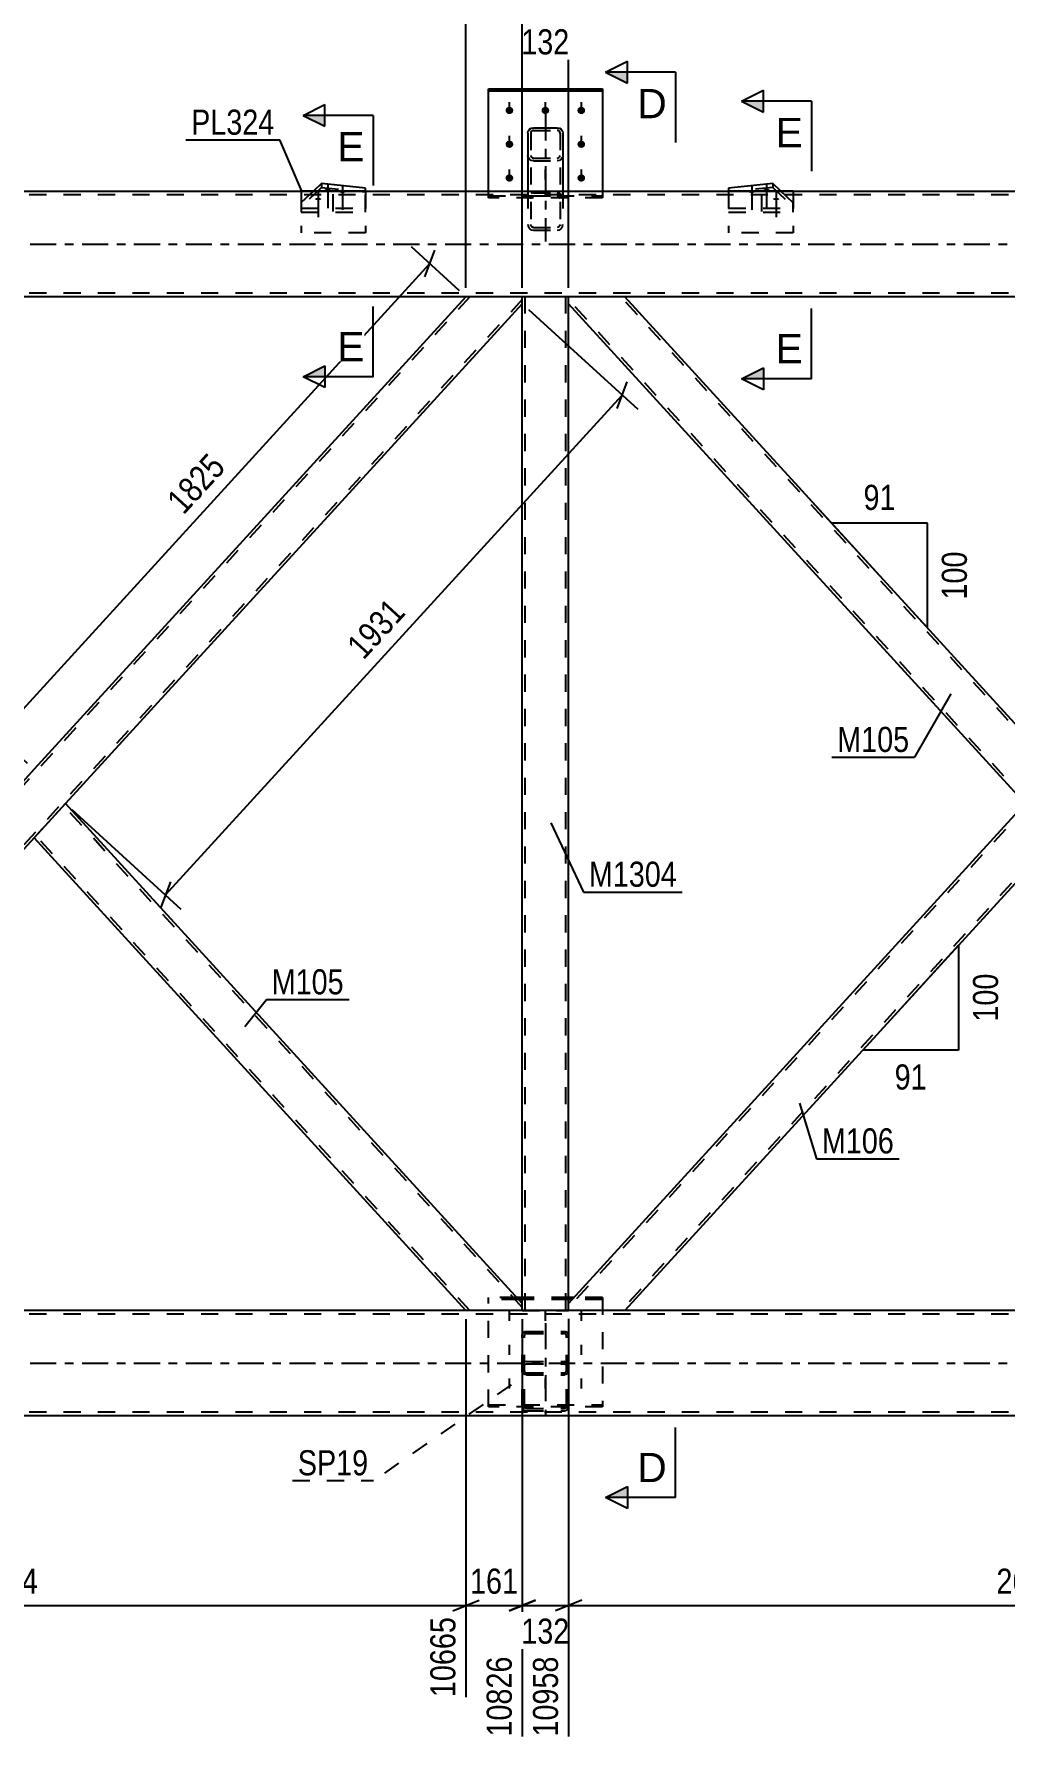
# Model space of a CAD drawing. Header units: millimetres. Extents: x 0 to 841, y 0 to 594.
# Drawn here: x 472.5 to 583.3, y 284.9 to 479.6 of the extents above; entities that cross this region are included whole.
import ezdxf

# ---------------------------------------------------------------- set-up
doc = ezdxf.new("R2010")
doc.units = ezdxf.units.MM
doc.linetypes.add('DXK_LINE_DOT2', pattern=[3.9198, 1.9599, -1.9599])
doc.linetypes.add('DXK_LINE_DOT3', pattern=[5.9187, 2.979, -0.9799, 0.9799, -0.9799])
doc.styles.add('Arial', font='ARIAL.TTF', dxfattribs={"height": 0.2})
doc.styles.add('Arial Narrow', font='ARIALN.TTF', dxfattribs={"height": 0.2})

# ---------------------------------------------------------------- blocks, each defined once
blk = doc.blocks.new('Bolt-122570250-1546 - 1510')
at = {"color": 1, "linetype": 'DXK_LINE_DOT2'}
for p, q in [((526.74, 332.92), (526.74, 334.06)), ((530.84, 332.92), (530.84, 334.06)), ((534.94, 332.92), (534.94, 334.06)), ((526.74, 329.07), (526.74, 330.21)), ((534.94, 329.07), (534.94, 330.21)), ((526.74, 325.22), (526.74, 326.35)), ((530.84, 325.22), (530.84, 326.35)), ((534.94, 325.22), (534.94, 326.35))]:
    blk.add_line(p, q, dxfattribs=at)
blk = doc.blocks.new('Bolt-122570250-1547 - 1510')
at = {"linetype": 'Continuous'}
for points in [[(554.39, 461.54), (554.31, 461.54), (554.24, 461.55), (554.17, 461.56), (554.12, 461.58), (554.07, 461.6), (554.04, 461.63), (554.03, 461.65), (554.03, 461.68), (554.04, 461.7), (554.07, 461.73), (554.12, 461.75), (554.17, 461.76), (554.24, 461.78), (554.31, 461.78), (554.39, 461.79), (554.46, 461.78), (554.53, 461.78), (554.6, 461.76), (554.65, 461.75), (554.7, 461.73), (554.73, 461.7), (554.74, 461.68), (554.74, 461.65), (554.73, 461.63), (554.7, 461.6), (554.65, 461.58), (554.6, 461.56), (554.53, 461.55), (554.46, 461.54)], [(556.08, 461.75), (556, 461.76), (555.93, 461.76), (555.87, 461.78), (555.81, 461.79), (555.77, 461.81), (555.73, 461.84), (555.72, 461.86), (555.72, 461.89), (555.73, 461.91), (555.77, 461.94), (555.81, 461.96), (555.87, 461.98), (555.93, 461.99), (556, 462), (556.08, 462), (556.15, 462), (556.22, 461.99), (556.29, 461.98), (556.34, 461.96), (556.39, 461.94), (556.42, 461.91), (556.44, 461.89), (556.44, 461.86), (556.42, 461.84), (556.39, 461.81), (556.34, 461.79), (556.29, 461.78), (556.22, 461.76), (556.15, 461.76)], [(557.17, 460.72), (557.1, 460.73), (557.03, 460.73), (556.96, 460.75), (556.91, 460.76), (556.86, 460.79), (556.83, 460.81), (556.82, 460.83), (556.82, 460.86), (556.83, 460.89), (556.86, 460.91), (556.91, 460.93), (556.96, 460.95), (557.03, 460.96), (557.1, 460.97), (557.17, 460.97), (557.25, 460.97), (557.32, 460.96), (557.39, 460.95), (557.44, 460.93), (557.49, 460.91), (557.52, 460.89), (557.53, 460.86), (557.53, 460.83), (557.52, 460.81), (557.49, 460.79), (557.44, 460.76), (557.39, 460.75), (557.32, 460.73), (557.25, 460.73)]]:
    blk.add_hatch(color=1, dxfattribs=at).paths.add_polyline_path(points)
at = {"color": 1, "linetype": 'Continuous'}
for p, q in [((554.39, 462.42), (554.39, 459.6)), ((556.08, 462.63), (556.08, 459.81)), ((557.17, 461.6), (557.17, 458.78))]:
    blk.add_line(p, q, dxfattribs=at)
at = {"color": 1, "linetype": 'DXK_LINE_DOT2'}
blk.add_line((555.48, 461.39), (555.48, 458.57), dxfattribs=at)
blk = doc.blocks.new('Bolt-122570250-1548 - 1510')
at = {"linetype": 'Continuous'}
for points in [[(526.74, 471.36), (526.83, 471.35), (526.91, 471.33), (526.99, 471.28), (527.06, 471.23), (527.12, 471.16), (527.15, 471.08), (527.17, 470.99), (527.17, 470.91), (527.15, 470.82), (527.12, 470.74), (527.06, 470.67), (526.99, 470.62), (526.91, 470.57), (526.83, 470.55), (526.74, 470.54), (526.64, 470.55), (526.56, 470.57), (526.48, 470.62), (526.41, 470.67), (526.35, 470.74), (526.32, 470.82), (526.3, 470.91), (526.3, 470.99), (526.32, 471.08), (526.35, 471.16), (526.41, 471.23), (526.48, 471.28), (526.56, 471.33), (526.64, 471.35)], [(530.84, 471.36), (530.93, 471.35), (531.01, 471.33), (531.09, 471.28), (531.16, 471.23), (531.22, 471.16), (531.25, 471.08), (531.27, 470.99), (531.27, 470.91), (531.25, 470.82), (531.22, 470.74), (531.16, 470.67), (531.09, 470.62), (531.01, 470.57), (530.93, 470.55), (530.84, 470.54), (530.74, 470.55), (530.66, 470.57), (530.58, 470.62), (530.51, 470.67), (530.45, 470.74), (530.42, 470.82), (530.4, 470.91), (530.4, 470.99), (530.42, 471.08), (530.45, 471.16), (530.51, 471.23), (530.58, 471.28), (530.66, 471.33), (530.74, 471.35)], [(534.94, 471.36), (535.03, 471.35), (535.11, 471.33), (535.19, 471.28), (535.26, 471.23), (535.32, 471.16), (535.35, 471.08), (535.37, 470.99), (535.37, 470.91), (535.35, 470.82), (535.32, 470.74), (535.26, 470.67), (535.19, 470.62), (535.11, 470.57), (535.03, 470.55), (534.94, 470.54), (534.84, 470.55), (534.76, 470.57), (534.68, 470.62), (534.61, 470.67), (534.55, 470.74), (534.52, 470.82), (534.5, 470.91), (534.5, 470.99), (534.52, 471.08), (534.55, 471.16), (534.61, 471.23), (534.68, 471.28), (534.76, 471.33), (534.84, 471.35)], [(526.74, 467.51), (526.83, 467.5), (526.91, 467.47), (526.99, 467.43), (527.06, 467.37), (527.12, 467.3), (527.15, 467.22), (527.17, 467.14), (527.17, 467.05), (527.15, 466.97), (527.12, 466.89), (527.06, 466.82), (526.99, 466.76), (526.91, 466.72), (526.83, 466.69), (526.74, 466.68), (526.64, 466.69), (526.56, 466.72), (526.48, 466.76), (526.41, 466.82), (526.35, 466.89), (526.32, 466.97), (526.3, 467.05), (526.3, 467.14), (526.32, 467.22), (526.35, 467.3), (526.41, 467.37), (526.48, 467.43), (526.56, 467.47), (526.64, 467.5)], [(534.94, 467.51), (535.03, 467.5), (535.11, 467.47), (535.19, 467.43), (535.26, 467.37), (535.32, 467.3), (535.35, 467.22), (535.37, 467.14), (535.37, 467.05), (535.35, 466.97), (535.32, 466.89), (535.26, 466.82), (535.19, 466.76), (535.11, 466.72), (535.03, 466.69), (534.94, 466.68), (534.84, 466.69), (534.76, 466.72), (534.68, 466.76), (534.61, 466.82), (534.55, 466.89), (534.52, 466.97), (534.5, 467.05), (534.5, 467.14), (534.52, 467.22), (534.55, 467.3), (534.61, 467.37), (534.68, 467.43), (534.76, 467.47), (534.84, 467.5)], [(526.74, 463.66), (526.83, 463.65), (526.91, 463.62), (526.99, 463.58), (527.06, 463.52), (527.12, 463.45), (527.15, 463.37), (527.17, 463.29), (527.17, 463.2), (527.15, 463.12), (527.12, 463.04), (527.06, 462.97), (526.99, 462.91), (526.91, 462.87), (526.83, 462.84), (526.74, 462.83), (526.64, 462.84), (526.56, 462.87), (526.48, 462.91), (526.41, 462.97), (526.35, 463.04), (526.32, 463.12), (526.3, 463.2), (526.3, 463.29), (526.32, 463.37), (526.35, 463.45), (526.41, 463.52), (526.48, 463.58), (526.56, 463.62), (526.64, 463.65)], [(534.94, 463.66), (535.03, 463.65), (535.11, 463.62), (535.19, 463.58), (535.26, 463.52), (535.32, 463.45), (535.35, 463.37), (535.37, 463.29), (535.37, 463.2), (535.35, 463.12), (535.32, 463.04), (535.26, 462.97), (535.19, 462.91), (535.11, 462.87), (535.03, 462.84), (534.94, 462.83), (534.84, 462.84), (534.76, 462.87), (534.68, 462.91), (534.61, 462.97), (534.55, 463.04), (534.52, 463.12), (534.5, 463.2), (534.5, 463.29), (534.52, 463.37), (534.55, 463.45), (534.61, 463.52), (534.68, 463.58), (534.76, 463.62), (534.84, 463.65)]]:
    blk.add_hatch(color=1, dxfattribs=at).paths.add_polyline_path(points)
at = {"color": 1, "linetype": 'Continuous'}
for p, q in [((526.74, 470.77), (526.74, 471.91)), ((530.84, 470.77), (530.84, 471.91)), ((534.94, 470.77), (534.94, 471.91)), ((526.74, 466.92), (526.74, 468.05)), ((534.94, 466.92), (534.94, 468.05)), ((526.74, 463.07), (526.74, 464.2)), ((534.94, 463.07), (534.94, 464.2))]:
    blk.add_line(p, q, dxfattribs=at)
at = {"color": 1, "linetype": 'DXK_LINE_DOT2'}
blk.add_line((530.84, 463.07), (530.84, 464.2), dxfattribs=at)
blk = doc.blocks.new('Part-122570250-1677 - 1510')
at = {"color": 7, "linetype": 'DXK_LINE_DOT2'}
for p, q in [((522.21, 449.71), (416.81, 334.44)), ((528.2, 449.39), (422.8, 334.11)), ((528.2, 449.71), (521.77, 449.71)), ((472.5, 395.82), (468.93, 391.91)), ((476.08, 391.91), (472.5, 388)), ((423.23, 334.11), (416.81, 334.11))]:
    blk.add_line(p, q, dxfattribs=at)
at = {"color": 2, "linetype": 'Continuous'}
for p, q in [((521.77, 449.71), (472.5, 395.82)), ((528.2, 448.91), (476.08, 391.91)), ((528.2, 448.91), (528.2, 449.71)), ((468.93, 391.91), (416.81, 334.91)), ((472.5, 388), (423.23, 334.11)), ((416.81, 334.11), (416.81, 334.91))]:
    blk.add_line(p, q, dxfattribs=at)
blk = doc.blocks.new('Bolt-122570250-1549 - 1510')
at = {"linetype": 'Continuous'}
for points in [[(506, 461.75), (505.93, 461.76), (505.86, 461.76), (505.79, 461.78), (505.73, 461.79), (505.69, 461.81), (505.66, 461.84), (505.64, 461.86), (505.64, 461.89), (505.66, 461.91), (505.69, 461.94), (505.73, 461.96), (505.79, 461.98), (505.86, 461.99), (505.93, 462), (506, 462), (506.08, 462), (506.15, 461.99), (506.21, 461.98), (506.27, 461.96), (506.31, 461.94), (506.34, 461.91), (506.36, 461.89), (506.36, 461.86), (506.34, 461.84), (506.31, 461.81), (506.27, 461.79), (506.21, 461.78), (506.15, 461.76), (506.08, 461.76)], [(507.69, 461.54), (507.62, 461.54), (507.55, 461.55), (507.48, 461.56), (507.43, 461.58), (507.38, 461.6), (507.35, 461.63), (507.33, 461.65), (507.33, 461.68), (507.35, 461.7), (507.38, 461.73), (507.43, 461.75), (507.48, 461.76), (507.55, 461.78), (507.62, 461.78), (507.69, 461.79), (507.77, 461.78), (507.84, 461.78), (507.9, 461.76), (507.96, 461.75), (508, 461.73), (508.04, 461.7), (508.05, 461.68), (508.05, 461.65), (508.04, 461.63), (508, 461.6), (507.96, 461.58), (507.9, 461.56), (507.84, 461.55), (507.77, 461.54)], [(504.9, 460.72), (504.83, 460.73), (504.76, 460.73), (504.69, 460.75), (504.64, 460.76), (504.59, 460.79), (504.56, 460.81), (504.55, 460.83), (504.55, 460.86), (504.56, 460.89), (504.59, 460.91), (504.64, 460.93), (504.69, 460.95), (504.76, 460.96), (504.83, 460.97), (504.9, 460.97), (504.98, 460.97), (505.05, 460.96), (505.12, 460.95), (505.17, 460.93), (505.22, 460.91), (505.25, 460.89), (505.26, 460.86), (505.26, 460.83), (505.25, 460.81), (505.22, 460.79), (505.17, 460.76), (505.12, 460.75), (505.05, 460.73), (504.98, 460.73)]]:
    blk.add_hatch(color=1, dxfattribs=at).paths.add_polyline_path(points)
at = {"color": 1, "linetype": 'Continuous'}
for p, q in [((504.9, 461.6), (504.9, 458.78)), ((506, 462.63), (506, 459.81)), ((507.69, 462.42), (507.69, 459.6))]:
    blk.add_line(p, q, dxfattribs=at)
at = {"color": 1, "linetype": 'DXK_LINE_DOT2'}
blk.add_line((506.6, 461.39), (506.6, 458.57), dxfattribs=at)
blk = doc.blocks.new('Part-122570250-1568 - 1510')
at = {"color": 2, "linetype": 'Continuous'}
for p, q in [((658.14, 334.11), (170.2, 334.11)), ((658.14, 322.11), (170.2, 322.11))]:
    blk.add_line(p, q, dxfattribs=at)
at = {"color": 7, "linetype": 'DXK_LINE_DOT2'}
for p, q in [((658.14, 333.71), (170.2, 333.71)), ((658.14, 322.51), (170.2, 322.51))]:
    blk.add_line(p, q, dxfattribs=at)
at = {"color": 7, "linetype": 'DXK_LINE_DOT3'}
blk.add_line((170.2, 328.11), (658.14, 328.11), dxfattribs=at)
blk = doc.blocks.new('Part-122570250-1583 - 1510')
at = {"color": 2, "linetype": 'Continuous'}
for p, q in [((658.14, 461.71), (170.2, 461.71)), ((658.14, 449.71), (170.2, 449.71))]:
    blk.add_line(p, q, dxfattribs=at)
at = {"color": 7, "linetype": 'DXK_LINE_DOT2'}
for p, q in [((658.14, 461.31), (170.2, 461.31)), ((658.14, 450.11), (170.2, 450.11))]:
    blk.add_line(p, q, dxfattribs=at)
at = {"color": 7, "linetype": 'DXK_LINE_DOT3'}
blk.add_line((170.2, 455.71), (658.14, 455.71), dxfattribs=at)
blk = doc.blocks.new('Part-122570250-1618 - 1510')
at = {"color": 7, "linetype": 'DXK_LINE_DOT2'}
for p, q in [((524.34, 323.14), (524.34, 335.58)), ((527.59, 335.58), (524.34, 335.58)), ((527.79, 335.36), (524.34, 335.36)), ((533.48, 335.58), (528.2, 335.58)), ((533.48, 335.36), (528.2, 335.36)), ((537.34, 335.36), (533.88, 335.36)), ((537.34, 335.58), (534.08, 335.58)), ((537.34, 335.58), (537.34, 323.14)), ((524.34, 323.36), (537.34, 323.36)), ((537.34, 323.14), (524.34, 323.14))]:
    blk.add_line(p, q, dxfattribs=at)
at = {"color": 2, "linetype": 'Continuous'}
for p, q in [((528.2, 335.58), (527.59, 335.58)), ((528.2, 335.36), (527.79, 335.36)), ((534.08, 335.58), (533.48, 335.58)), ((533.88, 335.36), (533.48, 335.36))]:
    blk.add_line(p, q, dxfattribs=at)
blk = doc.blocks.new('Part-122570250-1619 - 1510')
at = {"color": 2, "linetype": 'Continuous'}
for p, q in [((524.34, 461.71), (524.34, 473.42)), ((524.34, 473.42), (537.34, 473.42)), ((524.34, 473.2), (537.34, 473.2)), ((537.34, 473.42), (537.34, 461.71))]:
    blk.add_line(p, q, dxfattribs=at)
at = {"color": 7, "linetype": 'DXK_LINE_DOT2'}
for p, q in [((524.34, 460.99), (524.34, 461.71)), ((537.34, 461.71), (537.34, 460.99)), ((524.34, 461.21), (537.34, 461.21)), ((537.34, 460.99), (524.34, 460.99))]:
    blk.add_line(p, q, dxfattribs=at)
blk = doc.blocks.new('Part-122570250-1624 - 1510')
at = {"color": 2, "linetype": 'Continuous'}
for p, q in [((551.75, 461.79), (551.75, 461.71)), ((551.75, 461.79), (559.11, 461.79)), ((559.11, 461.79), (559.11, 461.71))]:
    blk.add_line(p, q, dxfattribs=at)
at = {"color": 7, "linetype": 'DXK_LINE_DOT2'}
for p, q in [((551.75, 461.71), (551.75, 456.99)), ((559.11, 461.71), (559.11, 456.99)), ((559.11, 456.99), (551.75, 456.99))]:
    blk.add_line(p, q, dxfattribs=at)
blk = doc.blocks.new('Part-122570250-1629 - 1510')
at = {"color": 2, "linetype": 'Continuous'}
for p, q in [((502.97, 461.79), (502.97, 461.71)), ((502.97, 461.79), (510.33, 461.79)), ((510.33, 461.79), (510.33, 461.71))]:
    blk.add_line(p, q, dxfattribs=at)
at = {"color": 7, "linetype": 'DXK_LINE_DOT2'}
for p, q in [((502.97, 461.71), (502.97, 456.99)), ((510.33, 461.71), (510.33, 456.99)), ((510.33, 456.99), (502.97, 456.99))]:
    blk.add_line(p, q, dxfattribs=at)
blk = doc.blocks.new('Part-122570250-1630 - 1510')
at = {"color": 7, "linetype": 'DXK_LINE_DOT2'}
for p, q in [((528.2, 331.28), (528.23, 331.45)), ((528.2, 323.17), (528.2, 331.28)), ((528.23, 331.45), (528.34, 331.6)), ((528.34, 331.6), (528.49, 331.7)), ((528.45, 331.36), (528.44, 331.28)), ((528.44, 323.17), (528.44, 331.28)), ((528.51, 331.44), (528.45, 331.36)), ((528.49, 331.7), (528.68, 331.73)), ((528.58, 331.49), (528.51, 331.44)), ((528.68, 331.5), (528.58, 331.49)), ((528.68, 331.73), (533, 331.73)), ((528.68, 331.5), (533, 331.5)), ((533, 331.73), (533.18, 331.7)), ((533.09, 331.49), (533, 331.5)), ((533.16, 331.44), (533.09, 331.49)), ((533.22, 331.36), (533.16, 331.44)), ((533.18, 331.7), (533.33, 331.6)), ((533.24, 331.28), (533.22, 331.36)), ((533.24, 323.17), (533.24, 331.28)), ((533.33, 331.6), (533.44, 331.45)), ((533.44, 331.45), (533.48, 331.28)), ((533.48, 323.17), (533.48, 331.28)), ((528.23, 327.97), (528.2, 327.77)), ((528.23, 327.05), (528.2, 327.22)), ((528.44, 327.77), (528.45, 327.87)), ((528.44, 327.22), (528.45, 327.13)), ((528.45, 327.87), (528.51, 327.95)), ((528.45, 327.13), (528.51, 327.06)), ((528.68, 328.28), (528.49, 328.24)), ((528.51, 327.95), (528.58, 328.01)), ((528.58, 328.01), (528.68, 328.03)), ((528.68, 328.28), (533, 328.28)), ((528.68, 328.03), (533, 328.03)), ((533.18, 328.24), (533, 328.28)), ((533, 328.03), (533.09, 328.01)), ((533.09, 328.01), (533.16, 327.95)), ((533.16, 327.95), (533.22, 327.87)), ((533.16, 327.06), (533.22, 327.13)), ((533.22, 327.87), (533.24, 327.77)), ((533.22, 327.13), (533.24, 327.22)), ((533.48, 327.77), (533.44, 327.97)), ((533.48, 327.22), (533.44, 327.05)), ((528.34, 326.9), (528.23, 327.05)), ((528.49, 326.8), (528.34, 326.9)), ((528.68, 326.77), (528.49, 326.8)), ((528.51, 327.06), (528.58, 327.01)), ((528.58, 327.01), (528.68, 326.99)), ((528.68, 326.99), (533, 326.99)), ((528.68, 326.77), (533, 326.77)), ((533, 326.99), (533.09, 327.01)), ((533.18, 326.8), (533, 326.77)), ((533.09, 327.01), (533.16, 327.06)), ((533.33, 326.9), (533.18, 326.8)), ((533.44, 327.05), (533.33, 326.9)), ((528.2, 323.17), (528.23, 322.98)), ((528.45, 323.08), (528.44, 323.17)), ((528.51, 322.99), (528.45, 323.08)), ((528.49, 322.7), (528.68, 322.66)), ((528.58, 322.94), (528.51, 322.99)), ((528.68, 322.92), (528.58, 322.94)), ((528.68, 322.92), (533, 322.92)), ((528.68, 322.66), (533, 322.66)), ((533.09, 322.94), (533, 322.92)), ((533, 322.66), (533.18, 322.7)), ((533.16, 322.99), (533.09, 322.94)), ((533.22, 323.08), (533.16, 322.99)), ((533.24, 323.17), (533.22, 323.08)), ((533.44, 322.98), (533.48, 323.17))]:
    blk.add_line(p, q, dxfattribs=at)
at = {"color": 7, "linetype": 'DXK_LINE_DOT3'}
blk.add_line((530.84, 332.67), (530.84, 322.05), dxfattribs=at)
at = {"color": 7, "linetype": 'DXK_LINE_DOT2'}
for centre, start, end in [((528.7, 327.79), 114.32, 159.2417), ((532.97, 327.79), 20.7583, 65.68), ((528.7, 323.16), 200.7583, 245.68), ((532.97, 323.16), 294.32, 339.2417)]:
    blk.add_arc(centre, 0.496, start, end, dxfattribs=at)
blk = doc.blocks.new('Part-122570250-1631 - 1510')
at = {"color": 7, "linetype": 'DXK_LINE_DOT3'}
blk.add_line((530.84, 470.52), (530.84, 455.99), dxfattribs=at)
at = {"color": 2, "linetype": 'Continuous'}
for p, q in [((528.84, 468.37), (528.88, 468.6)), ((528.84, 468.37), (528.84, 461.71)), ((528.88, 468.6), (529.02, 468.8)), ((529.02, 468.8), (529.23, 468.93)), ((529.23, 468.93), (529.48, 468.98)), ((529.48, 468.98), (532.2, 468.98)), ((532.2, 468.98), (532.44, 468.93)), ((532.44, 468.93), (532.65, 468.8)), ((532.65, 468.8), (532.79, 468.6)), ((532.79, 468.6), (532.84, 468.37)), ((532.84, 468.37), (532.84, 461.71))]:
    blk.add_line(p, q, dxfattribs=at)
at = {"color": 7, "linetype": 'DXK_LINE_DOT2'}
for p, q in [((529.18, 468.49), (529.16, 468.37)), ((529.16, 468.37), (529.16, 457.96)), ((529.25, 468.59), (529.18, 468.49)), ((529.35, 468.65), (529.25, 468.59)), ((529.48, 468.68), (529.35, 468.65)), ((529.48, 468.68), (532.2, 468.68)), ((532.32, 468.65), (532.2, 468.68)), ((532.42, 468.59), (532.32, 468.65)), ((532.49, 468.49), (532.42, 468.59)), ((532.52, 468.37), (532.49, 468.49)), ((532.52, 468.37), (532.52, 457.96)), ((528.88, 465.59), (528.84, 465.82)), ((529.02, 465.39), (528.88, 465.59)), ((529.23, 465.26), (529.02, 465.39)), ((529.16, 465.82), (529.18, 465.7)), ((529.18, 465.7), (529.25, 465.61)), ((529.25, 465.61), (529.35, 465.54)), ((529.35, 465.54), (529.48, 465.52)), ((529.48, 465.52), (532.2, 465.52)), ((532.2, 465.52), (532.32, 465.54)), ((532.32, 465.54), (532.42, 465.61)), ((532.42, 465.61), (532.44, 465.63)), ((532.44, 465.63), (532.49, 465.7)), ((532.65, 465.39), (532.44, 465.26)), ((532.49, 465.7), (532.52, 465.82)), ((532.79, 465.59), (532.65, 465.39)), ((532.84, 465.82), (532.79, 465.59)), ((529.48, 465.22), (529.23, 465.26)), ((529.48, 465.22), (532.2, 465.22)), ((532.44, 465.26), (532.2, 465.22)), ((528.84, 461.71), (528.84, 457.96)), ((529.48, 461.54), (529.23, 461.49)), ((529.48, 461.54), (532.2, 461.54)), ((532.44, 461.49), (532.2, 461.54)), ((532.84, 461.71), (532.84, 457.96)), ((528.87, 461.07), (528.84, 460.86)), ((528.88, 461.12), (528.87, 461.07)), ((529.16, 460.86), (529.18, 460.99)), ((529.35, 461.17), (529.48, 461.2)), ((529.48, 461.2), (532.2, 461.2)), ((532.2, 461.2), (532.32, 461.17)), ((532.49, 460.99), (532.52, 460.86)), ((532.8, 461.07), (532.79, 461.12)), ((532.84, 460.86), (532.8, 461.07)), ((528.84, 457.96), (528.88, 457.7)), ((529.18, 457.83), (529.16, 457.96)), ((529.48, 457.62), (529.35, 457.65)), ((529.48, 457.62), (532.2, 457.62)), ((532.32, 457.65), (532.2, 457.62)), ((532.52, 457.96), (532.49, 457.83)), ((532.79, 457.7), (532.84, 457.96)), ((529.23, 457.33), (529.48, 457.28)), ((529.48, 457.28), (532.2, 457.28)), ((532.2, 457.28), (532.44, 457.33))]:
    blk.add_line(p, q, dxfattribs=at)
for centre, radius, start, end in [((529.49, 460.87), 0.331, 114.32, 159.2417), ((532.18, 460.87), 0.331, 20.7583, 65.68), ((532.17, 460.88), 0.662, 20.7583, 65.68), ((529.5, 457.94), 0.662, 200.7583, 245.68), ((529.49, 457.95), 0.331, 200.7583, 245.68), ((532.18, 457.95), 0.331, 294.32, 339.2417), ((532.17, 457.94), 0.662, 294.32, 339.2417)]:
    blk.add_arc(centre, radius, start, end, dxfattribs=at)
blk = doc.blocks.new('Part-122570250-1687 - 1510')
at = {"color": 2, "linetype": 'Continuous'}
for p, q in [((533.48, 448.91), (533.48, 449.71)), ((585.59, 391.91), (533.48, 448.91)), ((589.17, 395.82), (539.9, 449.71)), ((588.74, 395.35), (585.59, 391.91)), ((589.17, 395.82), (588.74, 395.35))]:
    blk.add_line(p, q, dxfattribs=at)
at = {"color": 7, "linetype": 'DXK_LINE_DOT2'}
for p, q in [((539.9, 449.71), (533.48, 449.71)), ((585.81, 392.15), (533.48, 449.39)), ((588.95, 395.59), (539.46, 449.71)), ((589.14, 395.79), (588.74, 395.35)), ((585.81, 392.15), (585.83, 392.17))]:
    blk.add_line(p, q, dxfattribs=at)
blk = doc.blocks.new('Part-122570250-1692 - 1510')
at = {"color": 7, "linetype": 'DXK_LINE_DOT2'}
for p, q in [((638.88, 449.71), (533.48, 334.44)), ((644.86, 449.39), (539.47, 334.11)), ((644.86, 449.71), (638.44, 449.71)), ((589.17, 395.82), (585.59, 391.91)), ((592.75, 391.91), (589.17, 388)), ((539.9, 334.11), (533.48, 334.11))]:
    blk.add_line(p, q, dxfattribs=at)
at = {"color": 2, "linetype": 'Continuous'}
for p, q in [((638.44, 449.71), (589.17, 395.82)), ((644.86, 448.91), (592.75, 391.91)), ((644.86, 448.91), (644.86, 449.71)), ((585.59, 391.91), (533.48, 334.91)), ((589.17, 388), (539.9, 334.11)), ((533.48, 334.33), (533.48, 334.91)), ((533.48, 334.11), (533.48, 334.33))]:
    blk.add_line(p, q, dxfattribs=at)
blk = doc.blocks.new('Part-122570250-1727 - 1510')
at = {"color": 7, "linetype": 'DXK_LINE_DOT2'}
for p, q in [((533.48, 449.71), (528.2, 449.71)), ((528.2, 448.91), (528.2, 449.71)), ((528.52, 334.11), (528.52, 449.71)), ((533.16, 334.11), (533.16, 449.71)), ((533.48, 448.91), (533.48, 449.71)), ((528.2, 334.11), (528.2, 334.91)), ((528.2, 334.11), (533.48, 334.11)), ((533.48, 334.11), (533.48, 334.91))]:
    blk.add_line(p, q, dxfattribs=at)
at = {"color": 2, "linetype": 'Continuous'}
for p, q in [((528.2, 334.91), (528.2, 448.91)), ((533.48, 334.91), (533.48, 448.91))]:
    blk.add_line(p, q, dxfattribs=at)
blk = doc.blocks.new('Part-122570250-1742 - 1510')
at = {"color": 2, "linetype": 'Continuous'}
for p, q in [((476.08, 391.91), (472.5, 388)), ((528.2, 334.91), (476.08, 391.91)), ((521.77, 334.11), (472.5, 388)), ((528.2, 334.11), (528.2, 334.91))]:
    blk.add_line(p, q, dxfattribs=at)
at = {"color": 7, "linetype": 'DXK_LINE_DOT2'}
for p, q in [((528.2, 334.44), (475.86, 391.67)), ((472.72, 388.24), (472.74, 388.25)), ((522.21, 334.11), (472.72, 388.24)), ((528.2, 334.11), (521.77, 334.11)), ((528.2, 334.11), (528.2, 334.14))]:
    blk.add_line(p, q, dxfattribs=at)
blk = doc.blocks.new('Part-122570250-1808 - 1510')
at = {"color": 7, "linetype": 'DXK_LINE_DOT2'}
for p, q in [((505.3, 462.17), (502.97, 459.98)), ((504.42, 461.79), (502.97, 460.43)), ((505.3, 462.62), (505.3, 462.17)), ((505.3, 462.17), (510.33, 461.65)), ((510.33, 459.35), (510.33, 461.79)), ((502.97, 460.43), (502.97, 459.35)), ((502.97, 459.8), (510.33, 459.8)), ((502.97, 459.35), (510.33, 459.35))]:
    blk.add_line(p, q, dxfattribs=at)
at = {"color": 2, "linetype": 'Continuous'}
for p, q in [((505.3, 462.62), (504.42, 461.79)), ((510.33, 462.1), (505.3, 462.62)), ((510.33, 461.79), (510.33, 462.1))]:
    blk.add_line(p, q, dxfattribs=at)
blk = doc.blocks.new('Part-122570250-1809 - 1510')
at = {"color": 2, "linetype": 'Continuous'}
for p, q in [((556.78, 462.62), (551.75, 462.1)), ((551.75, 462.1), (551.75, 461.79)), ((557.66, 461.79), (556.78, 462.62))]:
    blk.add_line(p, q, dxfattribs=at)
at = {"color": 7, "linetype": 'DXK_LINE_DOT2'}
for p, q in [((556.78, 462.17), (551.75, 461.65)), ((551.75, 461.79), (551.75, 459.35)), ((556.78, 462.62), (556.78, 462.17)), ((556.78, 462.17), (559.11, 459.98)), ((559.11, 460.43), (557.66, 461.79)), ((551.75, 459.8), (559.11, 459.8)), ((559.11, 459.35), (559.11, 460.43)), ((551.75, 459.35), (559.11, 459.35))]:
    blk.add_line(p, q, dxfattribs=at)
blk = doc.blocks.new('StraightDimension-122570250-2317 - 1510')
at = {"color": 7, "linetype": 'Continuous'}
for p, q in [((521.77, 333.11), (521.77, 290.03)), ((528.2, 333.11), (528.2, 285.53)), ((520.27, 299.87), (523.27, 301.07)), ((521.77, 300.47), (528.2, 300.47)), ((529.7, 301.07), (526.7, 299.87))]:
    blk.add_line(p, q, dxfattribs=at)
at = {"color": 0}
blk.add_wipeout([(528.33, 301.22), (528.33, 305.42), (521.64, 305.42), (521.64, 301.22)], dxfattribs=at)
at = {"color": 0, "linetype": 'Continuous'}
blk.add_wipeout([(527.6, 295.27), (523.4, 295.27), (523.4, 284.93), (527.6, 284.93)], dxfattribs=at)
at = {"color": 3, "style": 'Arial Narrow'}
blk.add_text('161', height=2.863, dxfattribs=at).set_placement((522.24, 301.82))
at = {"color": 3, "linetype": 'Continuous', "style": 'Arial Narrow'}
blk.add_text('10826', height=2.863, rotation=90.0002, dxfattribs=at).set_placement((527, 285.53))
blk = doc.blocks.new('StraightDimension-122570250-1999 - 1510')
at = {"color": 7, "linetype": 'Continuous'}
for p, q in [((528.93, 448.24), (541.37, 436.87)), ((487.48, 381.49), (539.6, 438.49)), ((539.03, 436.97), (540.17, 440)), ((476.82, 391.24), (489.25, 379.87)), ((488.05, 383), (486.91, 379.97))]:
    blk.add_line(p, q, dxfattribs=at)
at = {"color": 0}
blk.add_wipeout([(515.86, 413.63), (512.76, 416.47), (507.02, 410.18), (510.12, 407.35)], dxfattribs=at)
at = {"color": 3, "style": 'Arial Narrow'}
blk.add_text('1931', height=2.863, rotation=47.5612, dxfattribs=at).set_placement((510.08, 408.2))
blk = doc.blocks.new('StraightDimension-122570250-2305 - 1510')
at = {"color": 7, "linetype": 'Continuous'}
for p, q in [((416.81, 333.11), (416.81, 287.36)), ((521.77, 333.11), (521.77, 290.03)), ((418.31, 301.07), (415.31, 299.87)), ((416.81, 300.47), (521.77, 300.47)), ((520.27, 299.87), (523.27, 301.07))]:
    blk.add_line(p, q, dxfattribs=at)
at = {"color": 0}
blk.add_wipeout([(473.55, 301.22), (473.55, 305.42), (465.03, 305.42), (465.03, 301.22)], dxfattribs=at)
at = {"color": 0, "linetype": 'Continuous'}
blk.add_wipeout([(521.17, 299.77), (516.97, 299.77), (516.97, 289.43), (521.17, 289.43)], dxfattribs=at)
at = {"color": 3, "style": 'Arial Narrow'}
blk.add_text('2624', height=2.863, dxfattribs=at).set_placement((465.63, 301.82))
at = {"color": 3, "linetype": 'Continuous', "style": 'Arial Narrow'}
blk.add_text('10665', height=2.863, rotation=90.0002, dxfattribs=at).set_placement((520.57, 290.03))
blk = doc.blocks.new('StraightDimension-122570250-2461 - 1510')
at = {"color": 7, "linetype": 'Continuous'}
for p, q in [((521.04, 450.39), (515.55, 455.41)), ((517.08, 451.97), (518.22, 455)), ((468.38, 399.6), (517.65, 453.49)), ((471.76, 396.5), (466.27, 401.52)), ((468.95, 401.11), (467.81, 398.08))]:
    blk.add_line(p, q, dxfattribs=at)
at = {"color": 0}
blk.add_wipeout([(495.33, 430.19), (492.23, 433.02), (486.49, 426.74), (489.59, 423.91)], dxfattribs=at)
at = {"color": 3, "style": 'Arial Narrow'}
blk.add_text('1825', height=2.863, rotation=47.5612, dxfattribs=at).set_placement((489.55, 424.75))
blk = doc.blocks.new('StraightDimension-122570250-2106 - 1510')
at = {"color": 7, "linetype": 'Continuous'}
for p, q in [((533.48, 450.71), (533.48, 492.13)), ((638.44, 450.71), (638.44, 492.13)), ((534.98, 482.29), (531.98, 481.09)), ((533.48, 481.69), (638.44, 481.69)), ((636.94, 481.09), (639.94, 482.29))]:
    blk.add_line(p, q, dxfattribs=at)
at = {"color": 0, "linetype": 'Continuous'}
blk.add_wipeout([(637.84, 492.73), (633.64, 492.73), (633.64, 482.39), (637.84, 482.39)], dxfattribs=at)
at = {"color": 0}
blk.add_wipeout([(590.21, 482.44), (590.21, 486.64), (581.7, 486.64), (581.7, 482.44)], dxfattribs=at)
at = {"color": 3, "linetype": 'Continuous', "style": 'Arial Narrow'}
blk.add_text('12982', height=2.863, rotation=90.0002, dxfattribs=at).set_placement((637.24, 482.99))
at = {"color": 3, "style": 'Arial Narrow'}
blk.add_text('2624', height=2.863, dxfattribs=at).set_placement((582.3, 483.04))
blk = doc.blocks.new('StraightDimension-122570250-2117 - 1510')
at = {"color": 7, "linetype": 'Continuous'}
for p, q in [((528.2, 450.71), (528.2, 496.63)), ((533.48, 450.71), (533.48, 492.13)), ((526.7, 481.09), (529.7, 482.29)), ((528.2, 481.69), (533.48, 481.69)), ((534.98, 482.29), (531.98, 481.09))]:
    blk.add_line(p, q, dxfattribs=at)
at = {"color": 0, "linetype": 'Continuous'}
blk.add_wipeout([(532.88, 492.73), (528.68, 492.73), (528.68, 482.39), (532.88, 482.39)], dxfattribs=at)
at = {"color": 0}
blk.add_wipeout([(534.18, 476.74), (534.18, 480.94), (527.49, 480.94), (527.49, 476.74)], dxfattribs=at)
at = {"color": 3, "linetype": 'Continuous', "style": 'Arial Narrow'}
blk.add_text('10358', height=2.863, rotation=90.0002, dxfattribs=at).set_placement((532.28, 482.99))
at = {"color": 3, "style": 'Arial Narrow'}
blk.add_text('132', height=2.863, dxfattribs=at).set_placement((528.09, 477.34))
blk = doc.blocks.new('StraightDimension-122570250-2125 - 1510')
at = {"color": 7, "linetype": 'Continuous'}
for p, q in [((528.2, 450.71), (528.2, 496.63)), ((521.77, 450.71), (521.77, 492.13)), ((520.27, 481.09), (523.27, 482.29)), ((521.77, 481.69), (528.2, 481.69)), ((529.7, 482.29), (526.7, 481.09))]:
    blk.add_line(p, q, dxfattribs=at)
at = {"color": 0}
blk.add_wipeout([(528.33, 482.44), (528.33, 486.64), (521.64, 486.64), (521.64, 482.44)], dxfattribs=at)
at = {"color": 0, "linetype": 'Continuous'}
blk.add_wipeout([(527.6, 497.23), (523.4, 497.23), (523.4, 486.89), (527.6, 486.89)], dxfattribs=at)
at = {"color": 3, "linetype": 'Continuous', "style": 'Arial Narrow'}
blk.add_text('10226', height=2.863, rotation=90.0002, dxfattribs=at).set_placement((527, 487.49))
at = {"color": 3, "style": 'Arial Narrow'}
blk.add_text('161', height=2.863, dxfattribs=at).set_placement((522.24, 483.04))
blk = doc.blocks.new('StraightDimension-122570250-2136 - 1510')
at = {"color": 7, "linetype": 'Continuous'}
for p, q in [((521.77, 450.71), (521.77, 492.13)), ((416.81, 450.71), (416.81, 490.3)), ((418.31, 482.29), (415.31, 481.09)), ((416.81, 481.69), (521.77, 481.69)), ((520.27, 481.09), (523.27, 482.29))]:
    blk.add_line(p, q, dxfattribs=at)
at = {"color": 0, "linetype": 'Continuous'}
blk.add_wipeout([(521.17, 492.73), (516.97, 492.73), (516.97, 482.39), (521.17, 482.39)], dxfattribs=at)
at = {"color": 0}
blk.add_wipeout([(473.55, 482.44), (473.55, 486.64), (465.04, 486.64), (465.04, 482.44)], dxfattribs=at)
at = {"color": 3, "linetype": 'Continuous', "style": 'Arial Narrow'}
blk.add_text('10065', height=2.863, rotation=90.0002, dxfattribs=at).set_placement((520.57, 482.99))
at = {"color": 3, "style": 'Arial Narrow'}
blk.add_text('2624', height=2.863, dxfattribs=at).set_placement((465.64, 483.04))
blk = doc.blocks.new('StraightDimension-122570250-2329 - 1510')
at = {"color": 7, "linetype": 'Continuous'}
for p, q in [((528.2, 333.11), (528.2, 285.53)), ((533.48, 333.15), (533.48, 285.53)), ((526.7, 299.87), (529.7, 301.07)), ((528.2, 300.47), (533.48, 300.47)), ((534.98, 301.07), (531.98, 299.87))]:
    blk.add_line(p, q, dxfattribs=at)
at = {"color": 0}
blk.add_wipeout([(534.18, 295.52), (534.18, 299.72), (527.49, 299.72), (527.49, 295.52)], dxfattribs=at)
at = {"color": 0, "linetype": 'Continuous'}
blk.add_wipeout([(532.88, 295.27), (528.68, 295.27), (528.68, 284.93), (532.88, 284.93)], dxfattribs=at)
at = {"color": 3, "style": 'Arial Narrow'}
blk.add_text('132', height=2.863, dxfattribs=at).set_placement((528.09, 296.12))
at = {"color": 3, "linetype": 'Continuous', "style": 'Arial Narrow'}
blk.add_text('10958', height=2.863, rotation=90.0002, dxfattribs=at).set_placement((532.28, 285.53))
blk = doc.blocks.new('StraightDimension-122570250-2338 - 1510')
at = {"color": 7, "linetype": 'Continuous'}
for p, q in [((533.48, 333.15), (533.48, 285.53)), ((638.44, 333.11), (638.44, 290.03)), ((534.98, 301.07), (531.98, 299.87)), ((533.48, 300.47), (638.44, 300.47)), ((636.94, 299.87), (639.94, 301.07))]:
    blk.add_line(p, q, dxfattribs=at)
at = {"color": 0}
blk.add_wipeout([(590.21, 301.22), (590.21, 305.42), (581.7, 305.42), (581.7, 301.22)], dxfattribs=at)
at = {"color": 0, "linetype": 'Continuous'}
blk.add_wipeout([(637.84, 299.77), (633.64, 299.77), (633.64, 289.43), (637.84, 289.43)], dxfattribs=at)
at = {"color": 3, "style": 'Arial Narrow'}
blk.add_text('2624', height=2.863, dxfattribs=at).set_placement((582.3, 301.82))
at = {"color": 3, "linetype": 'Continuous', "style": 'Arial Narrow'}
blk.add_text('13582', height=2.863, rotation=90.0002, dxfattribs=at).set_placement((637.24, 290.03))
blk = doc.blocks.new('AngleDimension-122570250-8989 - 1510')
at = {"color": 7, "linetype": 'Continuous'}
for p, q in [((559.71, 428.05), (563.5, 423.9)), ((574.43, 423.9), (563.5, 423.9)), ((574.43, 411.94), (563.5, 423.9)), ((574.43, 411.94), (574.43, 423.9))]:
    blk.add_line(p, q, dxfattribs=at)
at = {"color": 0}
for points in [[(571.4, 424.8), (571.4, 429), (566.54, 429), (566.54, 424.8)], [(579.53, 421.26), (575.33, 421.26), (575.33, 414.58), (579.53, 414.58)]]:
    blk.add_wipeout(points, dxfattribs=at)
at = {"color": 3, "style": 'Arial Narrow'}
blk.add_text('91', height=2.863, dxfattribs=at).set_placement((567.14, 425.4))
blk.add_text('100', height=2.863, rotation=90.0002, dxfattribs=at).set_placement((578.93, 415.18))
blk = doc.blocks.new('AngleDimension-122570250-9004 - 1510')
at = {"color": 7, "linetype": 'Continuous'}
for p, q in [((577.99, 375.77), (567.06, 363.81)), ((577.99, 375.77), (577.99, 363.81)), ((576.18, 373.79), (567.06, 363.81)), ((577.99, 363.81), (567.06, 363.81))]:
    blk.add_line(p, q, dxfattribs=at)
at = {"color": 0}
for points in [[(583.09, 373.13), (578.89, 373.13), (578.89, 366.45), (583.09, 366.45)], [(574.95, 358.71), (574.95, 362.91), (570.09, 362.91), (570.09, 358.71)]]:
    blk.add_wipeout(points, dxfattribs=at)
at = {"color": 3, "style": 'Arial Narrow'}
blk.add_text('100', height=2.863, rotation=90.0002, dxfattribs=at).set_placement((582.49, 367.05))
blk.add_text('91', height=2.863, dxfattribs=at).set_placement((570.69, 359.31))
blk = doc.blocks.new('Mark-122570250-1614 - 1510')
at = {"color": 0}
blk.add_wipeout([(510.63, 315.32), (510.63, 318.32), (502.59, 318.32), (502.59, 315.32)], dxfattribs=at)
blk.add_wipeout([(510.63, 315.32), (510.63, 318.32), (502.59, 318.32), (502.59, 315.32)], dxfattribs=at)
at = {"color": 30, "linetype": 'DXK_LINE_DOT2'}
for p in [(526.95, 325.64), (501.99, 314.72)]:
    blk.add_line(p, (511.23, 314.72), dxfattribs=at)
at = {"color": 3, "style": 'Arial Narrow'}
blk.add_text('SP19', height=2.863, dxfattribs=at).set_placement((502.59, 315.32))
blk = doc.blocks.new('Mark-122570250-1683 - 1510')
at = {"color": 0}
blk.add_wipeout([(572.36, 397.8), (572.36, 400.8), (564.14, 400.8), (564.14, 397.8)], dxfattribs=at)
blk.add_wipeout([(572.36, 397.8), (572.36, 400.8), (564.14, 400.8), (564.14, 397.8)], dxfattribs=at)
at = {"color": 30, "linetype": 'Continuous'}
for p in [(577.11, 404.43), (563.54, 397.2)]:
    blk.add_line(p, (572.96, 397.2), dxfattribs=at)
at = {"color": 3, "style": 'Arial Narrow'}
blk.add_text('M105', height=2.863, dxfattribs=at).set_placement((564.14, 397.8))
blk = doc.blocks.new('Mark-122570250-1688 - 1510')
at = {"color": 0}
blk.add_wipeout([(570.61, 352.02), (570.61, 355.02), (562.39, 355.02), (562.39, 352.02)], dxfattribs=at)
blk.add_wipeout([(570.61, 352.02), (570.61, 355.02), (562.39, 355.02), (562.39, 352.02)], dxfattribs=at)
at = {"color": 30, "linetype": 'Continuous'}
for p, q in [((559.84, 357.77), (561.79, 351.42)), ((561.79, 351.42), (571.21, 351.42))]:
    blk.add_line(p, q, dxfattribs=at)
at = {"color": 3, "style": 'Arial Narrow'}
blk.add_text('M106', height=2.863, dxfattribs=at).set_placement((562.39, 352.02))
blk = doc.blocks.new('Mark-122570250-1625 - 1510')
at = {"color": 0}
blk.add_wipeout([(499.92, 468.18), (499.92, 471.18), (490.42, 471.18), (490.42, 468.18)], dxfattribs=at)
blk.add_wipeout([(499.92, 468.18), (499.92, 471.18), (490.42, 471.18), (490.42, 468.18)], dxfattribs=at)
at = {"color": 30, "linetype": 'Continuous'}
for p in [(489.82, 467.58), (503.04, 461.74)]:
    blk.add_line(p, (500.52, 467.58), dxfattribs=at)
at = {"color": 3, "style": 'Arial Narrow'}
blk.add_text('PL324', height=2.863, dxfattribs=at).set_placement((490.42, 468.18))
blk = doc.blocks.new('Mark-122570250-1723 - 1510')
at = {"color": 0}
blk.add_wipeout([(545.85, 382.43), (545.85, 385.43), (535.8, 385.43), (535.8, 382.43)], dxfattribs=at)
blk.add_wipeout([(545.85, 382.43), (545.85, 385.43), (535.8, 385.43), (535.8, 382.43)], dxfattribs=at)
at = {"color": 30, "linetype": 'Continuous'}
for p, q in [((531.47, 389.72), (535.2, 381.83)), ((535.2, 381.83), (546.45, 381.83))]:
    blk.add_line(p, q, dxfattribs=at)
at = {"color": 3, "style": 'Arial Narrow'}
blk.add_text('M1304', height=2.863, dxfattribs=at).set_placement((535.8, 382.43))
blk = doc.blocks.new('Mark-122570250-1738 - 1510')
at = {"color": 0}
blk.add_wipeout([(507.84, 370.16), (507.84, 373.16), (499.61, 373.16), (499.61, 370.16)], dxfattribs=at)
blk.add_wipeout([(507.84, 370.16), (507.84, 373.16), (499.61, 373.16), (499.61, 370.16)], dxfattribs=at)
at = {"color": 30, "linetype": 'Continuous'}
for p, q in [((496.55, 366.48), (499.01, 369.56)), ((499.01, 369.56), (508.44, 369.56))]:
    blk.add_line(p, q, dxfattribs=at)
at = {"color": 3, "style": 'Arial Narrow'}
blk.add_text('M105', height=2.863, dxfattribs=at).set_placement((499.61, 370.16))
blk = doc.blocks.new('SectionMark-122570250-2545 - 1510')
at = {"linetype": 'Continuous'}
for points in [[(540.19, 475.31), (540.19, 474.06), (537.69, 475.31)], [(540.19, 314.04), (540.19, 312.79), (537.69, 312.79)]]:
    blk.add_hatch(color=6, dxfattribs=at).paths.add_polyline_path(points)
at = {"color": 6, "linetype": 'Continuous'}
for p, q in [((537.69, 475.31), (540.19, 476.56)), ((545.69, 475.31), (537.69, 475.31)), ((537.69, 475.31), (540.19, 474.06)), ((540.19, 474.06), (540.19, 476.56)), ((545.69, 475.31), (545.69, 467.31)), ((545.69, 312.79), (545.69, 320.79)), ((537.69, 312.79), (540.19, 314.04)), ((540.19, 314.04), (540.19, 311.54)), ((545.69, 312.79), (537.69, 312.79)), ((540.19, 311.54), (537.69, 312.79))]:
    blk.add_line(p, q, dxfattribs=at)
at = {"color": 0, "linetype": 'Continuous'}
for points in [[(544.69, 470.06), (544.69, 473.56), (541.32, 473.56), (541.32, 470.06)], [(544.69, 314.54), (544.69, 318.04), (541.32, 318.04), (541.32, 314.54)]]:
    blk.add_wipeout(points, dxfattribs=at)
at = {"color": 3, "linetype": 'Continuous', "style": 'Arial'}
for p in [(541.32, 470.06), (541.32, 314.54)]:
    blk.add_text('D', height=3.34, dxfattribs=at).set_placement(p)
blk = doc.blocks.new('SectionMark-122570250-10343 - 1510')
at = {"linetype": 'Continuous'}
for points in [[(505.69, 470.39), (505.69, 469.14), (503.19, 470.39)], [(505.69, 441.84), (505.69, 440.59), (503.19, 440.59)]]:
    blk.add_hatch(color=6, dxfattribs=at).paths.add_polyline_path(points)
at = {"color": 6, "linetype": 'Continuous'}
for p, q in [((503.19, 470.39), (505.69, 471.64)), ((505.69, 469.14), (505.69, 471.64)), ((511.19, 470.39), (503.19, 470.39)), ((503.19, 470.39), (505.69, 469.14)), ((511.19, 470.39), (511.19, 462.39)), ((511.19, 440.59), (511.19, 448.59)), ((503.19, 440.59), (505.69, 441.84)), ((511.19, 440.59), (503.19, 440.59)), ((505.69, 439.34), (503.19, 440.59)), ((505.69, 441.84), (505.69, 439.34))]:
    blk.add_line(p, q, dxfattribs=at)
at = {"color": 0, "linetype": 'Continuous'}
for points in [[(510.19, 465.14), (510.19, 468.64), (507.08, 468.64), (507.08, 465.14)], [(510.19, 442.34), (510.19, 445.84), (507.08, 445.84), (507.08, 442.34)]]:
    blk.add_wipeout(points, dxfattribs=at)
at = {"color": 3, "linetype": 'Continuous', "style": 'Arial'}
for p in [(507.08, 465.14), (507.08, 442.34)]:
    blk.add_text('E', height=3.34, dxfattribs=at).set_placement(p)
blk = doc.blocks.new('SectionMark-122570250-10344 - 1510')
at = {"linetype": 'Continuous'}
for points in [[(555.72, 472.01), (555.72, 470.76), (553.22, 472.01)], [(555.72, 441.61), (555.72, 440.36), (553.22, 440.36)]]:
    blk.add_hatch(color=6, dxfattribs=at).paths.add_polyline_path(points)
at = {"color": 6, "linetype": 'Continuous'}
for p, q in [((553.22, 472.01), (555.72, 473.26)), ((555.72, 470.76), (555.72, 473.26)), ((561.22, 472.01), (553.22, 472.01)), ((553.22, 472.01), (555.72, 470.76)), ((561.22, 472.01), (561.22, 464.01)), ((561.22, 440.36), (561.22, 448.36)), ((553.22, 440.36), (555.72, 441.61)), ((561.22, 440.36), (553.22, 440.36)), ((555.72, 439.11), (553.22, 440.36)), ((555.72, 441.61), (555.72, 439.11))]:
    blk.add_line(p, q, dxfattribs=at)
at = {"color": 0, "linetype": 'Continuous'}
for points in [[(560.22, 466.76), (560.22, 470.26), (557.11, 470.26), (557.11, 466.76)], [(560.22, 442.11), (560.22, 445.61), (557.11, 445.61), (557.11, 442.11)]]:
    blk.add_wipeout(points, dxfattribs=at)
at = {"color": 3, "linetype": 'Continuous', "style": 'Arial'}
for p in [(557.11, 466.76), (557.11, 442.11)]:
    blk.add_text('E', height=3.34, dxfattribs=at).set_placement(p)

msp = doc.modelspace()

# ---------------------------------------------------------------- block references
for name in ['Part-122570250-1619 - 1510', 'Bolt-122570250-1548 - 1510', 'Part-122570250-1631 - 1510', 'Part-122570250-1583 - 1510', 'Part-122570250-1808 - 1510', 'Part-122570250-1629 - 1510', 'Bolt-122570250-1549 - 1510', 'Part-122570250-1809 - 1510', 'Part-122570250-1624 - 1510', 'Bolt-122570250-1547 - 1510', 'Part-122570250-1677 - 1510', 'Part-122570250-1727 - 1510', 'Part-122570250-1687 - 1510', 'Part-122570250-1692 - 1510', 'Part-122570250-1742 - 1510', 'Part-122570250-1618 - 1510', 'Part-122570250-1568 - 1510', 'Bolt-122570250-1546 - 1510', 'Part-122570250-1630 - 1510']:
    msp.add_blockref(name, (0, 0))

# ---------------------------------------------------------------- next in the draw order: block references
for name in ['StraightDimension-122570250-2106 - 1510', 'StraightDimension-122570250-1999 - 1510', 'AngleDimension-122570250-8989 - 1510', 'Mark-122570250-1683 - 1510', 'AngleDimension-122570250-9004 - 1510', 'Mark-122570250-1738 - 1510', 'StraightDimension-122570250-2317 - 1510']:
    msp.add_blockref(name, (0, 0))

# ---------------------------------------------------------------- next in the draw order: block references
for name in ['StraightDimension-122570250-2117 - 1510', 'SectionMark-122570250-10344 - 1510', 'StraightDimension-122570250-2461 - 1510', 'Mark-122570250-1723 - 1510', 'Mark-122570250-1688 - 1510', 'StraightDimension-122570250-2305 - 1510', 'StraightDimension-122570250-2329 - 1510']:
    msp.add_blockref(name, (0, 0))

# ---------------------------------------------------------------- next in the draw order: block references
for name in ['StraightDimension-122570250-2125 - 1510', 'StraightDimension-122570250-2338 - 1510', 'Mark-122570250-1614 - 1510']:
    msp.add_blockref(name, (0, 0))

# ---------------------------------------------------------------- next in the draw order: block references
for name in ['StraightDimension-122570250-2136 - 1510', 'SectionMark-122570250-2545 - 1510']:
    msp.add_blockref(name, (0, 0))

# ---------------------------------------------------------------- next in the draw order: block references
msp.add_blockref('Mark-122570250-1625 - 1510', (0, 0))

# ---------------------------------------------------------------- next in the draw order: block references
msp.add_blockref('SectionMark-122570250-10343 - 1510', (0, 0))

doc.saveas('drawing.dxf')
